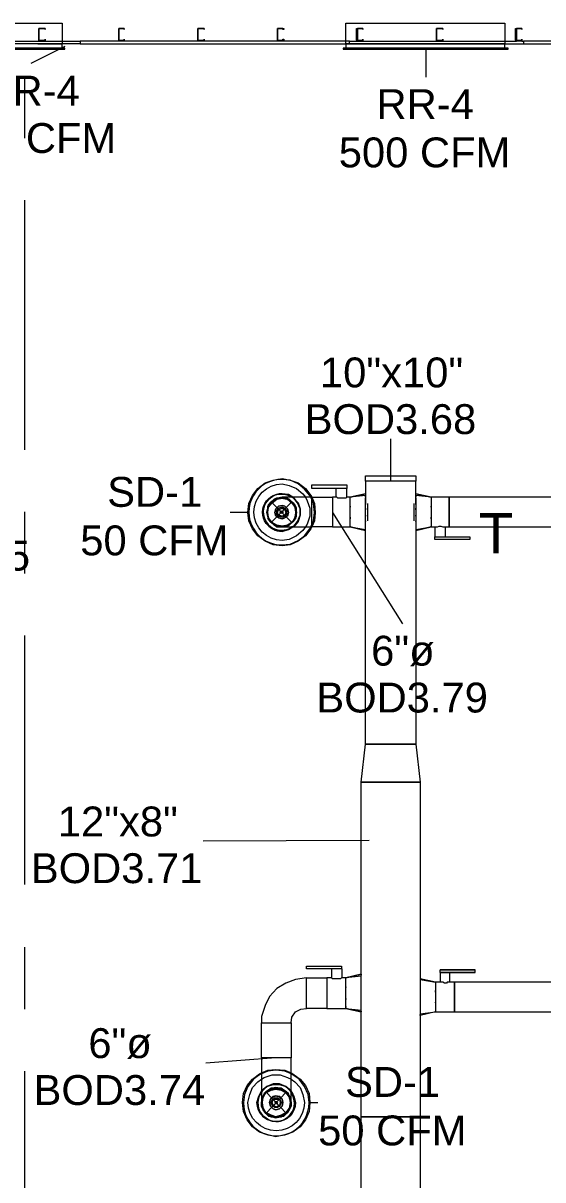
# Model space of a CAD drawing. Header units: metres. Extents: x 39 to 278, y -7 to 151.
# Drawn here: x 55.46 to 58.12, y 17.56 to 23.47 of the extents above; entities that cross this region are included whole.
import ezdxf

# ---------------------------------------------------------------- set-up
doc = ezdxf.new("R2010")
doc.units = ezdxf.units.M
doc.layers.add('HVAC - Ductos', color=5, linetype='Continuous', lineweight=50)
doc.layers.add('PDF_Geometry', color=7, linetype='Continuous', true_color=0xaaaaaa)
doc.layers.add('PDF_Solid Fills', color=7, linetype='Continuous', true_color=0xffffff)
doc.layers.add('PDF_Text', color=7, linetype='Continuous')
doc.styles.add('PDF Helvetica', font='')
doc.styles.get('PDF Helvetica').set_extended_font_data('Helvetica')

msp = doc.modelspace()

# ---------------------------------------------------------------- hatches: boundary and pattern name
at = {"layer": 'PDF_Solid Fills', "lineweight": 0, "transparency": 33554559}
h = msp.add_hatch(color=256, dxfattribs=at)
h.paths.add_polyline_path([(57.9801, 23.3786), (58.0076, 23.374), (58.0076, 23.3786)])
h.paths.add_polyline_path([(57.9755, 23.3786), (57.9801, 23.4382), (57.9755, 23.4382)])

# ---------------------------------------------------------------- linework, layer by layer
at = {"layer": 'HVAC - Ductos', "lineweight": 0}
for points in [[(55.6746, 23.3373), (55.6609, 23.3373), (55.6609, 23.3603), (54.8496, 23.3603), (54.8496, 23.4657), (55.6609, 23.4657), (55.6609, 23.3603), (54.8496, 23.3603), (54.8496, 23.3373), (54.8359, 23.3373), (54.8359, 23.3328), (55.6746, 23.3328), (55.6746, 23.3373), (54.8359, 23.3373)], [(57.9343, 23.3373), (57.9205, 23.3373), (57.9205, 23.3603), (57.1093, 23.3603), (57.1093, 23.4657), (57.9205, 23.4657), (57.9205, 23.3603), (57.1093, 23.3603), (57.1093, 23.3373), (57.0955, 23.3373), (57.0955, 23.3328), (57.9388, 23.3328), (57.9388, 23.3373), (57.0955, 23.3373)], [(54.8588, 23.3328), (55.6517, 23.3328)], [(55.6746, 23.3465), (55.5005, 23.2594)], [(55.6563, 23.3603), (55.6563, 23.3603)], [(57.1184, 23.3603), (57.1184, 23.3603)], [(57.1184, 23.3328), (57.9113, 23.3328)], [(57.5171, 23.3328), (57.5171, 23.1907)], [(57.9159, 23.3603), (57.9159, 23.3603)], [(57.3384, 21.1282), (57.3384, 21.3436)], [(57.0588, 21.0915), (57.0588, 21.0457), (57.0405, 21.0457), (57.0405, 21.0411), (57.0405, 21.0365), (57.0405, 21.0228), (57.0405, 21.009), (57.0405, 20.9907), (57.0405, 20.9677), (57.0405, 20.9494), (57.0405, 20.9311), (57.0405, 20.9174), (57.0405, 20.9036), (57.0405, 20.8944), (57.1321, 20.8944), (57.1321, 20.899), (57.1321, 20.8944), (57.1321, 20.899), (57.1321, 20.9036), (57.1321, 20.9174), (57.1321, 20.9311), (57.1321, 20.9494), (57.1321, 20.9677), (57.1321, 20.9907), (57.1321, 21.009), (57.1321, 21.0228), (57.1321, 21.0365), (57.1321, 21.0411), (57.1321, 21.0457), (57.1138, 21.0457), (57.1138, 21.0915), (57.1093, 21.0915), (57.1047, 21.0915), (57.1001, 21.0915), (57.0955, 21.0915), (57.0863, 21.0915), (57.0817, 21.0915), (57.0726, 21.0915), (57.068, 21.0915), (57.0634, 21.0915)], [(57.4667, 21.0411), (57.4667, 21.0228), (57.4667, 21.0182), (57.4667, 21.009), (57.4667, 21.1282), (57.2101, 21.1282), (57.2101, 21.009), (57.2101, 21.0182), (57.2101, 21.0228), (57.2101, 21.0411)], [(56.9351, 20.8944), (56.9351, 20.9036), (56.9351, 20.9174), (56.9351, 20.9311), (56.9351, 20.9494), (56.9351, 20.9677), (56.9351, 20.9907), (56.9351, 21.009), (56.9351, 21.0228), (56.9351, 21.0365), (56.9351, 21.0411), (56.9351, 21.0457), (56.8892, 21.0457), (56.8526, 21.0457), (56.8159, 21.0457), (56.793, 21.0457), (56.7838, 21.0457), (56.7884, 21.0457), (56.7838, 21.0457), (56.7609, 21.0411), (56.7425, 21.0365), (56.7288, 21.0228), (56.7151, 21.009), (56.7105, 20.9907), (56.7059, 20.9677), (56.7105, 20.9494), (56.7151, 20.9311), (56.7288, 20.9174), (56.7425, 20.9036), (56.7609, 20.8944), (56.7838, 20.8944), (56.7884, 20.8944), (56.7838, 20.8944), (56.7609, 20.8944), (56.7425, 20.9036), (56.7288, 20.9174), (56.7151, 20.9311), (56.7105, 20.9494), (56.7059, 20.9677), (56.7105, 20.9907), (56.7151, 21.009), (56.7288, 21.0228), (56.7425, 21.0365), (56.7609, 21.0411), (56.7838, 21.0457)], [(56.7151, 20.9998), (56.7288, 21.0228), (56.7517, 21.0365)], [(56.7288, 21.0228), (56.7288, 21.0228)], [(56.7517, 21.0365), (56.7517, 21.0411), (56.7563, 21.0411)], [(56.7563, 21.0365), (56.7838, 21.0411), (56.8067, 21.0365)], [(56.7838, 21.0457), (56.7838, 21.0457)], [(56.7838, 21.0457), (56.7838, 21.0457)], [(56.7838, 21.0457), (56.7838, 21.0457)], [(56.7838, 20.8944), (56.7884, 20.8944), (56.8067, 20.8944), (56.8343, 20.8944), (56.8755, 20.8944), (56.9167, 20.8944), (56.9351, 20.8944), (56.9351, 20.9036), (56.9351, 20.9174), (56.9351, 20.9311), (56.9351, 20.9494), (56.9351, 20.9677), (56.9351, 20.9907), (56.9351, 21.009), (56.9351, 21.0228), (56.9351, 21.0365), (56.9351, 21.0411), (56.9351, 21.0457)], [(56.7884, 20.8944), (56.8021, 20.8944), (56.8205, 20.9036), (56.8343, 20.9174), (56.848, 20.9311), (56.8571, 20.9494), (56.8571, 20.9677), (56.8571, 20.9907), (56.848, 21.009), (56.8343, 21.0228), (56.8205, 21.0365), (56.8021, 21.0411), (56.7884, 21.0457)], [(56.8067, 21.0411), (56.8113, 21.0411), (56.8159, 21.0365)], [(56.8113, 21.0365), (56.8343, 21.0228), (56.848, 20.9998)], [(56.903, 21.0457), (56.9121, 21.0274), (56.9259, 20.9907), (56.9259, 20.9494), (56.9121, 20.9082), (56.903, 20.8944)], [(56.9305, 20.8944), (56.9442, 20.9265), (56.9488, 20.9677), (56.9442, 21.0136), (56.9305, 21.0457)], [(56.9351, 21.0457), (56.9488, 21.0136), (56.9534, 20.9677), (56.9488, 20.9265), (56.9351, 20.8944)], [(57.1138, 21.0457), (57.1093, 21.0411), (57.1001, 21.0411), (57.0909, 21.0411), (57.0817, 21.0411), (57.0726, 21.0411), (57.068, 21.0411), (57.0634, 21.0457), (57.0588, 21.0457)], [(57.2101, 21.0457), (57.2101, 21.0548), (57.1321, 21.0457), (57.2101, 21.064), (57.2101, 21.0594), (57.2101, 21.064), (57.1321, 21.0457)], [(57.5447, 21.0457), (57.4667, 21.0548), (57.4667, 21.0457), (57.4667, 21.0502)], [(57.4667, 20.8807), (57.5447, 20.8944), (57.563, 20.8944), (57.563, 20.844), (57.5676, 20.844), (57.5721, 20.844), (57.5767, 20.844), (57.5813, 20.844), (57.5905, 20.844), (57.5996, 20.844), (57.6042, 20.844), (57.6088, 20.844), (57.6134, 20.844), (57.618, 20.844), (57.618, 20.8944), (57.6363, 20.8944), (57.6363, 20.9036), (57.6363, 20.9174), (57.6363, 20.9311), (57.6363, 20.9494), (57.6363, 20.9677), (57.6363, 20.9907), (57.6363, 21.009), (57.6363, 21.0228), (57.6363, 21.0365), (57.6363, 21.0411), (57.6363, 21.0457), (57.5447, 21.0457), (57.5447, 21.0411), (57.5447, 21.0365), (57.5447, 21.0228), (57.5447, 21.009), (57.5447, 20.9907), (57.5447, 20.9677), (57.5447, 20.9494), (57.5447, 20.9311), (57.5447, 20.9174), (57.5447, 20.9036), (57.5447, 20.899), (57.5447, 20.8944), (57.5447, 20.899), (57.5447, 20.8944)], [(59.9555, 20.9677), (60.0334, 20.8761), (59.8868, 20.9265), (59.9372, 20.9448), (59.9555, 20.9677), (59.8868, 21.0457), (57.6363, 21.0457), (57.6363, 21.0411), (57.6363, 21.0365), (57.6363, 21.0228), (57.6363, 21.009), (57.6363, 20.9907), (57.6363, 20.9677), (57.6363, 20.9494), (57.6363, 20.9311), (57.6363, 20.9174), (57.6363, 20.9036), (57.6363, 20.8944), (59.8868, 20.8944), (59.8868, 21.0457), (59.8868, 20.8944), (59.9372, 20.9448)], [(56.6097, 20.9677), (56.518, 20.9677)], [(56.7105, 20.9952), (56.7105, 20.9998), (56.7151, 20.9998)], [(56.7151, 20.9448), (56.7105, 20.9677), (56.7151, 20.9952)], [(56.8526, 20.9998), (56.8526, 20.9952), (56.8571, 20.9677), (56.8526, 20.9448), (56.8526, 20.9402), (56.8526, 20.9357)], [(56.8526, 20.9998), (56.8526, 20.9998)], [(57.0405, 20.9677), (57.398, 20.3994)], [(57.4667, 21.0136), (57.4667, 21.0044), (57.4667, 20.9815), (57.4667, 20.9586), (57.4667, 20.9357), (57.4667, 20.9265), (57.4667, 19.7852), (57.2101, 19.7852), (57.2101, 20.9265), (57.2101, 20.9357), (57.2101, 20.9586), (57.2101, 20.9815), (57.2101, 21.0044), (57.2101, 21.0136)], [(57.2101, 20.9907), (57.2101, 20.9861), (57.2101, 20.9815), (57.2101, 20.9861)], [(57.2192, 21.0136), (57.2192, 21.0044), (57.2192, 20.9815), (57.2192, 20.9586), (57.2192, 20.9357), (57.2192, 20.9265)], [(57.4576, 20.9265), (57.4576, 20.9357), (57.4576, 20.9586), (57.4576, 20.9815), (57.4576, 21.0044), (57.4576, 21.0136)], [(57.4667, 20.9861), (57.4667, 20.9815), (57.4667, 20.9861), (57.4667, 20.9907)], [(56.7151, 20.9357), (56.7105, 20.9402)], [(56.7517, 20.9036), (56.7288, 20.9174), (56.7151, 20.9402)], [(56.7563, 20.899), (56.7517, 20.899)], [(56.8159, 20.899), (56.8113, 20.899), (56.8067, 20.899), (56.7838, 20.8944), (56.7563, 20.899)], [(56.848, 20.9402), (56.8343, 20.9174), (56.8113, 20.9036)], [(57.2101, 20.954), (57.2101, 20.9494)], [(57.2101, 20.9265), (57.2101, 20.922)], [(57.2101, 20.899), (57.2101, 20.9128), (57.2101, 20.9174)], [(57.4667, 20.9494), (57.4667, 20.954)], [(57.4667, 20.922), (57.4667, 20.9265)], [(57.4667, 20.9174), (57.4667, 20.9128), (57.4667, 20.899)], [(57.563, 20.8944), (57.5676, 20.8944), (57.5721, 20.8944), (57.5767, 20.8944), (57.5859, 20.899), (57.595, 20.899), (57.6042, 20.8944), (57.6088, 20.8944), (57.6134, 20.8944), (57.618, 20.8944)], [(56.7838, 20.8944), (56.7838, 20.8944)], [(56.7838, 20.8944), (56.7838, 20.8944)], [(57.2101, 20.8761), (57.1321, 20.8944), (57.2101, 20.8761)], [(57.1321, 20.8944), (57.2101, 20.8807)], [(57.2101, 20.8761), (57.2101, 20.8807), (57.2101, 20.8852), (57.2101, 20.8944)], [(57.2101, 20.8761), (57.2101, 20.8761)], [(57.4667, 20.8944), (57.4667, 20.8852), (57.4667, 20.8807), (57.4667, 20.8761)], [(57.4667, 20.8761), (57.5447, 20.8944), (57.4667, 20.8761)], [(57.4667, 20.8761), (57.4667, 20.8761)], [(57.2284, 19.2948), (56.3805, 19.2902)], [(57.0863, 18.6394), (56.9076, 18.6394), (56.9076, 18.6532), (57.0863, 18.6532), (57.0863, 18.6394), (57.0817, 18.6394), (57.0771, 18.6394), (57.068, 18.6394), (57.0634, 18.6394), (57.0542, 18.6394), (57.0496, 18.6394), (57.045, 18.6394), (57.0405, 18.6394), (57.0359, 18.6394), (57.0359, 18.5936), (57.013, 18.5936), (57.013, 18.589), (57.013, 18.5798), (57.013, 18.5706), (57.013, 18.5523), (57.013, 18.534), (57.013, 18.5156), (57.013, 18.4973), (57.013, 18.479), (57.013, 18.4606), (57.013, 18.4515), (57.013, 18.4423), (57.013, 18.4377), (56.9076, 18.4377), (56.9076, 18.4423), (56.9076, 18.4515), (56.9076, 18.4606), (56.9076, 18.479), (56.9076, 18.4973), (56.9076, 18.5156), (56.9076, 18.534), (56.9076, 18.5523), (56.9076, 18.5706), (56.9076, 18.5798), (56.9076, 18.589), (56.9076, 18.5936), (57.013, 18.5936), (57.013, 18.589), (57.013, 18.5798), (57.013, 18.5706), (57.013, 18.5523), (57.013, 18.534), (57.013, 18.5156), (57.013, 18.4973), (57.013, 18.479), (57.013, 18.4606), (57.013, 18.4515), (57.013, 18.4423), (57.013, 18.4377), (57.1093, 18.4377), (57.1093, 18.4423), (57.1093, 18.4469), (57.1093, 18.4515), (57.1093, 18.4606), (57.1093, 18.479), (57.1093, 18.4973), (57.1093, 18.5156), (57.1093, 18.534), (57.1093, 18.5523), (57.1093, 18.5706), (57.1093, 18.5798), (57.1093, 18.5844), (57.1093, 18.589), (57.1093, 18.5936), (57.0909, 18.5936), (57.0909, 18.6394)], [(57.1871, 18.534), (57.1871, 18.5386), (57.1871, 18.5477), (57.1871, 18.5569), (57.1871, 18.5614), (57.1871, 18.5706), (57.1871, 18.589), (57.1871, 18.5982), (57.1871, 18.6027), (57.1093, 18.5936)], [(57.6042, 18.621), (57.5996, 18.621), (57.595, 18.621), (57.5905, 18.621), (57.5905, 18.5706), (57.5676, 18.5706), (57.5676, 18.566), (57.5676, 18.5614), (57.5676, 18.5477), (57.5676, 18.534), (57.5676, 18.5156), (57.5676, 18.4973), (57.5676, 18.4744), (57.5676, 18.456), (57.5676, 18.4423), (57.5676, 18.4286), (57.5676, 18.424), (57.5676, 18.4194), (57.6638, 18.4194), (57.6638, 18.424), (57.6638, 18.4286), (57.6638, 18.4423), (57.6638, 18.456), (57.6638, 18.4744), (57.6638, 18.4973), (57.6638, 18.5156), (57.6638, 18.534), (57.6638, 18.5477), (57.6638, 18.5614), (57.6638, 18.5706), (57.6409, 18.5706), (57.6409, 18.621), (57.7692, 18.621), (57.5905, 18.621), (57.5905, 18.6348)], [(57.7692, 18.6348), (57.5905, 18.6348), (57.7692, 18.6348)], [(57.595, 18.621), (57.5996, 18.621), (57.6042, 18.621), (57.6088, 18.621), (57.618, 18.621), (57.6226, 18.621), (57.6271, 18.621), (57.6317, 18.621), (57.6363, 18.621), (57.6409, 18.621), (57.6363, 18.621)], [(57.7692, 18.621), (57.7692, 18.6348)], [(57.0909, 18.5936), (57.0863, 18.5936), (57.0817, 18.589), (57.0771, 18.589), (57.068, 18.589), (57.0588, 18.589), (57.0496, 18.589), (57.0405, 18.589), (57.0359, 18.5936)], [(57.4896, 18.5844), (57.5676, 18.5706), (57.4896, 18.589), (57.4896, 18.5844), (57.4896, 18.5798), (57.4896, 18.5706)], [(57.4896, 18.589), (57.4896, 18.589)], [(57.4896, 18.566), (57.4896, 18.5477), (57.4896, 18.5432), (57.4896, 18.5386), (57.4896, 18.511), (57.4896, 18.5064), (57.4896, 18.4836)], [(57.4896, 18.5386), (57.4896, 18.5294), (57.4896, 18.5156)], [(57.6409, 18.5706), (57.6363, 18.5706), (57.6271, 18.5706), (57.6226, 18.566), (57.6134, 18.566), (57.6042, 18.5706), (57.595, 18.5706), (57.5905, 18.5706)], [(57.1093, 18.5156), (57.1093, 18.5156)], [(57.1093, 18.5156), (57.1093, 18.5156)], [(57.1871, 18.5019), (57.1871, 18.5064), (57.1871, 18.5294)], [(57.1871, 18.4698), (57.1871, 18.4744), (57.1871, 18.4836), (57.1871, 18.4973)], [(57.1871, 18.4973), (57.1871, 18.4973)], [(57.4896, 18.479), (57.4896, 18.4744), (57.4896, 18.4606), (57.4896, 18.4515), (57.4896, 18.4469), (57.4896, 18.4423), (57.4896, 18.424)], [(57.1093, 18.4377), (57.1871, 18.4286), (57.1871, 18.4332), (57.1871, 18.4423), (57.1871, 18.4606), (57.1871, 18.4652)], [(57.1871, 18.4194), (57.1093, 18.4377), (57.1871, 18.4194)], [(57.4896, 18.4194), (57.4896, 18.4102), (57.5676, 18.4194), (57.4896, 18.401), (57.4896, 18.4056), (57.4896, 18.401)], [(57.5676, 18.424), (57.5676, 18.424)], [(57.5676, 18.424), (57.5676, 18.424)], [(56.8297, 17.9564), (56.8297, 17.961), (56.8297, 17.9794), (56.8297, 18.0114), (56.8297, 18.0527), (56.8297, 18.0986), (56.8297, 18.149), (56.8297, 18.1856), (56.8205, 18.1856), (56.8067, 18.1856), (56.793, 18.1856), (56.7746, 18.1856), (56.7517, 18.1856), (56.7334, 18.1856), (56.7151, 18.1856), (56.7013, 18.1856), (56.6875, 18.1856), (56.6784, 18.1856), (56.6784, 18.3644), (56.6875, 18.3644), (56.7013, 18.3644), (56.7151, 18.3644), (56.7334, 18.3644), (56.7517, 18.3644), (56.7746, 18.3644), (56.793, 18.3644), (56.8067, 18.3644), (56.8205, 18.3644), (56.8297, 18.3644), (56.8297, 18.1856), (56.8205, 18.1856), (56.8067, 18.1856), (56.793, 18.1856), (56.7746, 18.1856), (56.7517, 18.1856), (56.7334, 18.1856), (56.7151, 18.1856), (56.7013, 18.1856), (56.6875, 18.1856), (56.6784, 18.1856), (56.6784, 18.1306), (56.6784, 18.0802), (56.6784, 18.0344), (56.6784, 17.9977), (56.6784, 17.9748), (56.6784, 17.9564), (56.6784, 17.961), (56.6784, 17.9564), (56.6784, 17.9382), (56.6875, 17.9198), (56.7013, 17.9015), (56.7151, 17.8877), (56.7334, 17.8832), (56.7517, 17.8786), (56.7746, 17.8832), (56.793, 17.8877), (56.8067, 17.9015), (56.8205, 17.9198), (56.8297, 17.9382), (56.8297, 17.9564), (56.8297, 17.961), (56.8297, 17.9564), (56.8297, 17.9382), (56.8205, 17.9198), (56.8067, 17.9015), (56.793, 17.8877), (56.7746, 17.8832), (56.7517, 17.8786), (56.7334, 17.8832), (56.7151, 17.8877), (56.7013, 17.9015), (56.6875, 17.9198), (56.6784, 17.9382), (56.6784, 17.9564)], [(56.7517, 18.1856), (56.3942, 18.1582)], [(56.6784, 18.1077), (56.7105, 18.1214), (56.7517, 18.126), (56.7975, 18.1214), (56.8297, 18.1077)], [(56.8297, 18.1077), (56.8388, 18.1032), (56.8755, 18.0756), (56.903, 18.0436), (56.9213, 18.0023), (56.9259, 17.9564), (56.9213, 17.9106), (56.903, 17.8694), (56.8755, 17.8327), (56.8388, 17.8052), (56.7975, 17.7914), (56.7517, 17.7823), (56.7105, 17.7914), (56.6692, 17.8052), (56.6325, 17.8327), (56.6051, 17.8694), (56.5867, 17.9106), (56.5821, 17.9564), (56.5867, 18.0023), (56.6051, 18.0436), (56.6325, 18.0756), (56.6692, 18.1032), (56.6784, 18.1077)], [(56.8297, 18.1032), (56.7975, 18.1169), (56.7517, 18.1214), (56.7105, 18.1169), (56.6784, 18.1032)], [(56.6784, 18.0756), (56.6921, 18.0848), (56.7334, 18.0986), (56.7746, 18.0986), (56.8113, 18.0848), (56.8297, 18.0756)], [(56.8297, 17.961), (56.8297, 17.9748), (56.8205, 17.9932), (56.8067, 18.0114), (56.793, 18.0206), (56.7746, 18.0298), (56.7517, 18.0344), (56.7334, 18.0298), (56.7151, 18.0206), (56.7013, 18.0114), (56.6875, 17.9932), (56.6784, 17.9748), (56.6784, 17.961)], [(56.6784, 18.016), (56.6784, 18.016)], [(56.6784, 18.016), (56.6784, 18.016)], [(56.683, 17.984), (56.6875, 17.9886), (56.7013, 18.0069), (56.7243, 18.0206)], [(56.7243, 18.0252), (56.7288, 18.0252), (56.7517, 18.0298), (56.7792, 18.0252)], [(56.7243, 18.0252), (56.7243, 18.0252)], [(56.7838, 18.0252), (56.7838, 18.0252)], [(56.7838, 18.0206), (56.8067, 18.0069), (56.8205, 17.9886), (56.8251, 17.984)], [(56.8297, 18.016), (56.8297, 18.016)], [(56.8297, 18.016), (56.8297, 18.016)], [(56.683, 17.929), (56.6784, 17.9564), (56.683, 17.9794)], [(56.683, 17.984), (56.683, 17.984)], [(56.8205, 17.9794), (56.8297, 17.9564), (56.8205, 17.929)], [(56.8251, 17.984), (56.8251, 17.984)], [(56.9259, 17.9564), (56.9671, 17.9564)], [(56.6875, 17.9244), (56.683, 17.929)], [(56.7243, 17.8923), (56.7013, 17.906), (56.6875, 17.9244)], [(56.7288, 17.8832), (56.7243, 17.8877)], [(56.7792, 17.8877), (56.7517, 17.8832), (56.7288, 17.8877)], [(56.8205, 17.9244), (56.8067, 17.906), (56.7838, 17.8877)], [(56.7838, 17.8877), (56.7838, 17.8832)], [(56.8251, 17.929), (56.8205, 17.9244)]]:
    msp.add_lwpolyline(points, dxfattribs=at)
for points in [[(55.5371, 23.3603), (55.6563, 23.3603)], [(57.1184, 23.3603), (57.2421, 23.3603)], [(57.32, 23.3603), (57.4805, 23.3603)], [(57.5584, 23.3603), (57.7188, 23.3603)], [(57.7967, 23.3603), (57.9159, 23.3603)], [(57.0405, 20.8944), (56.9351, 20.8944), (56.9305, 20.8852), (56.903, 20.8486), (56.8663, 20.8211), (56.8251, 20.8028), (56.7838, 20.7982), (56.738, 20.8028), (56.6967, 20.8211), (56.6601, 20.8486), (56.6325, 20.8852), (56.6142, 20.9265), (56.6097, 20.9677), (56.6142, 21.0136), (56.6325, 21.0548), (56.6601, 21.0915), (56.6967, 21.119), (56.738, 21.1328), (56.7838, 21.1419), (56.8251, 21.1328), (56.8663, 21.119), (56.903, 21.0915), (56.9305, 21.0548), (56.9351, 21.0457), (57.0405, 21.0457), (57.0405, 21.0411), (57.0405, 21.0365), (57.0405, 21.0228), (57.0405, 21.009), (57.0405, 20.9907), (57.0405, 20.9677), (57.0405, 20.9494), (57.0405, 20.9311), (57.0405, 20.9174), (57.0405, 20.9036)], [(57.4667, 21.1282), (57.2101, 21.1282), (57.2101, 21.1557), (57.4667, 21.1557)], [(57.1138, 21.1098), (57.1138, 21.0915), (56.9351, 21.0915), (56.9351, 21.1098)], [(56.7563, 20.9036), (56.7334, 20.9174), (56.7151, 20.9402), (56.7105, 20.9677), (56.7151, 20.9952), (56.7334, 21.0182), (56.7563, 21.0365), (56.7838, 21.0411), (56.8113, 21.0365), (56.8343, 21.0182), (56.848, 20.9952), (56.8526, 20.9677), (56.848, 20.9402), (56.8343, 20.9174), (56.8113, 20.9036), (56.7838, 20.899)], [(56.8021, 21.0411), (56.8205, 21.032), (56.8343, 21.0228), (56.848, 21.0044), (56.8526, 20.9861), (56.8571, 20.9677), (56.8526, 20.9494), (56.848, 20.9311), (56.8343, 20.9174), (56.8205, 20.9036), (56.8021, 20.899), (56.7838, 20.8944), (56.7609, 20.899), (56.7471, 20.9036), (56.7288, 20.9174), (56.7197, 20.9311), (56.7105, 20.9494), (56.7105, 20.9677), (56.7105, 20.9861), (56.7197, 21.0044), (56.7288, 21.0228), (56.7471, 21.032), (56.7609, 21.0411), (56.7838, 21.0411)], [(56.8388, 21.0457), (56.8159, 21.0594), (56.7838, 21.064), (56.8159, 21.0594)], [(56.8434, 20.899), (56.8617, 20.922), (56.8755, 20.954), (56.8755, 20.9861), (56.8617, 21.0182), (56.8434, 21.0411), (56.8343, 21.0457), (56.8434, 21.0411), (56.8617, 21.0182), (56.8755, 20.9861), (56.8755, 20.954), (56.8617, 20.922), (56.8434, 20.899), (56.8343, 20.8944)], [(56.8434, 21.0411), (56.8663, 21.0182), (56.8755, 20.9861), (56.8755, 20.954), (56.8663, 20.922), (56.8434, 20.8944), (56.8388, 20.8944), (56.8434, 20.8944), (56.8663, 20.922), (56.8755, 20.954), (56.8755, 20.9861), (56.8663, 21.0182), (56.8434, 21.0411), (56.8388, 21.0457)], [(57.4667, 21.064), (57.5447, 21.0457), (57.4667, 21.064), (57.4667, 21.0594)], [(56.7655, 20.9402), (56.7838, 20.9357), (56.7655, 20.9402), (56.7517, 20.9494), (56.7471, 20.9677), (56.7517, 20.9861), (56.7655, 20.9998), (56.7838, 21.0044), (56.7655, 20.9998), (56.7517, 20.9861), (56.7471, 20.9677), (56.7517, 20.954)], [(56.7655, 20.9494), (56.7838, 20.9448), (56.7655, 20.9494), (56.7563, 20.9632), (56.7563, 20.9769), (56.7655, 20.9907), (56.7838, 20.9952), (56.7655, 20.9907), (56.7563, 20.9769), (56.7563, 20.9632)], [(56.7975, 20.954), (56.7838, 20.9494), (56.7655, 20.954), (56.7609, 20.9677), (56.7655, 20.9815), (56.7838, 20.9907), (56.7975, 20.9815), (56.8021, 20.9677)], [(56.7792, 20.9677), (56.7838, 20.9632), (56.7746, 20.9677), (56.7746, 20.9723), (56.7838, 20.9769), (56.7884, 20.9723), (56.7884, 20.9677), (56.7838, 20.9632), (56.7884, 20.9677), (56.7884, 20.9723), (56.7838, 20.9723), (56.7792, 20.9723)], [(56.7975, 20.9998), (56.7838, 21.0044), (56.7975, 20.9998), (56.8113, 20.9861), (56.8159, 20.9677), (56.8113, 20.9494), (56.7975, 20.9402), (56.7838, 20.9357), (56.7975, 20.9402), (56.8113, 20.954), (56.8159, 20.9677), (56.8113, 20.9861)], [(56.7975, 20.9907), (56.7838, 20.9952), (56.7975, 20.9907), (56.8067, 20.9769), (56.8067, 20.9632), (56.7975, 20.9494), (56.7838, 20.9448), (56.7975, 20.9494), (56.8067, 20.9632), (56.8067, 20.9769)], [(57.1321, 20.9998), (57.1321, 20.9952)], [(57.5447, 20.9952), (57.5447, 20.9998)], [(57.1321, 20.9448), (57.1321, 20.9402), (57.1321, 20.9357), (57.1321, 20.9402)], [(57.5447, 20.9357), (57.5447, 20.9402), (57.5447, 20.9448), (57.5447, 20.9402)], [(57.7417, 20.844), (57.7417, 20.8302), (57.563, 20.8302), (57.563, 20.844)], [(57.1871, 19.5927), (57.2101, 19.7852), (57.4667, 19.7852), (57.4896, 19.5927)], [(57.4896, 19.5927), (57.4896, 17.8832), (57.1871, 17.8832), (57.1871, 19.5927)], [(57.1871, 18.6073), (57.1871, 18.6119), (57.1093, 18.5936), (57.1871, 18.6119)], [(56.6784, 18.3644), (56.6875, 18.3644), (56.7013, 18.3644), (56.7151, 18.3644), (56.7334, 18.3644), (56.7517, 18.3644), (56.7746, 18.3644), (56.793, 18.3644), (56.8067, 18.3644), (56.8205, 18.3644), (56.8297, 18.3644), (56.8343, 18.3919), (56.8526, 18.4194), (56.8801, 18.4332), (56.9076, 18.4377), (56.9076, 18.4423), (56.9076, 18.4515), (56.9076, 18.4606), (56.9076, 18.479), (56.9076, 18.4973), (56.9076, 18.5156), (56.9076, 18.534), (56.9076, 18.5523), (56.9076, 18.5706), (56.9076, 18.5798), (56.9076, 18.589), (56.9076, 18.5936), (56.8526, 18.5844), (56.8021, 18.566), (56.7563, 18.5386), (56.7197, 18.4973), (56.6967, 18.4515), (56.6784, 18.3964)], [(57.1093, 18.5477), (57.1093, 18.5432)], [(59.2313, 18.4194), (59.2313, 18.424), (59.2313, 18.4286), (59.2313, 18.4423), (59.2313, 18.456), (59.2313, 18.4744), (59.2313, 18.4973), (59.2313, 18.5156), (59.2313, 18.534), (59.2313, 18.5477), (59.2313, 18.5614), (59.2313, 18.5706), (57.6638, 18.5706), (57.6638, 18.5614), (57.6638, 18.5477), (57.6638, 18.534), (57.6638, 18.5156), (57.6638, 18.4973), (57.6638, 18.4744), (57.6638, 18.456), (57.6638, 18.4423), (57.6638, 18.4286), (57.6638, 18.424), (57.6638, 18.4194)], [(57.1093, 18.4882), (57.1093, 18.4836)], [(57.5676, 18.5202), (57.5676, 18.5248), (57.5676, 18.5294), (57.5676, 18.5248)], [(57.1093, 18.4469), (57.1093, 18.4423)], [(57.1871, 18.4194), (57.1871, 18.424)], [(57.5676, 18.4652), (57.5676, 18.4698)], [(56.6784, 18.016), (56.6646, 17.9886), (56.6555, 17.9564), (56.6646, 17.9886)], [(56.7059, 18.039), (56.738, 18.0527), (56.77, 18.0527), (56.8021, 18.039), (56.8297, 18.016), (56.8021, 18.039), (56.77, 18.0527), (56.738, 18.0527), (56.7059, 18.039), (56.6784, 18.016)], [(56.8251, 18.016), (56.8021, 18.039), (56.77, 18.0482), (56.738, 18.0482), (56.7059, 18.039), (56.683, 18.016), (56.6784, 18.0069), (56.683, 18.016), (56.7059, 18.039), (56.738, 18.0482), (56.77, 18.0482), (56.8021, 18.039), (56.8251, 18.016), (56.8297, 18.0069)], [(56.8251, 17.9382), (56.8159, 17.9198), (56.8067, 17.906), (56.793, 17.8923), (56.7746, 17.8832), (56.7517, 17.8832), (56.7334, 17.8832), (56.7151, 17.8923), (56.7013, 17.906), (56.6921, 17.9198), (56.683, 17.9382), (56.6784, 17.9564), (56.683, 17.9748), (56.6921, 17.9932), (56.7013, 18.0069), (56.7151, 18.0206), (56.7334, 18.0252), (56.7517, 18.0298), (56.7746, 18.0252), (56.793, 18.0206), (56.8067, 18.0069), (56.8159, 17.9932), (56.8251, 17.9748), (56.8297, 17.9564)], [(56.7792, 18.0206), (56.8021, 18.0069), (56.8205, 17.984), (56.8251, 17.9564), (56.8205, 17.929), (56.8021, 17.906), (56.7792, 17.8923), (56.7517, 17.8832), (56.7288, 17.8923), (56.7013, 17.906), (56.6875, 17.929), (56.683, 17.9564), (56.6875, 17.984), (56.7013, 18.0069), (56.7288, 18.0206), (56.7517, 18.0252)], [(56.7243, 17.9748), (56.7197, 17.9564), (56.7243, 17.9748), (56.738, 17.9886), (56.7517, 17.9932), (56.77, 17.9886), (56.7838, 17.9748), (56.7884, 17.9564), (56.7838, 17.9748), (56.77, 17.984), (56.7517, 17.9886), (56.738, 17.984)], [(56.7838, 17.9382), (56.7884, 17.9564), (56.7838, 17.9382), (56.77, 17.9244), (56.7517, 17.9198), (56.738, 17.9244), (56.7243, 17.9382), (56.7197, 17.9564), (56.7243, 17.9382), (56.738, 17.9244), (56.7517, 17.9198), (56.77, 17.9244)], [(56.7334, 17.9702), (56.7288, 17.9564), (56.7334, 17.9702), (56.7471, 17.9794), (56.7609, 17.9794), (56.7746, 17.9702), (56.7792, 17.9564), (56.7746, 17.9702), (56.7609, 17.9794), (56.7471, 17.9794)], [(56.7746, 17.9427), (56.7792, 17.9564), (56.7746, 17.9427), (56.7609, 17.9336), (56.7471, 17.9336), (56.7334, 17.9427), (56.7288, 17.9564), (56.7334, 17.9427), (56.7471, 17.9336), (56.7609, 17.9336)], [(56.77, 17.9427), (56.7517, 17.9336), (56.738, 17.9427), (56.7334, 17.9564), (56.738, 17.9702), (56.7517, 17.9748), (56.77, 17.9702), (56.7746, 17.9564)], [(56.7517, 17.961), (56.7471, 17.9564), (56.7517, 17.961), (56.7563, 17.961), (56.7609, 17.9564), (56.7563, 17.961)], [(56.7563, 17.9519), (56.7609, 17.9564), (56.7563, 17.9519), (56.7517, 17.9519), (56.7471, 17.9564), (56.7517, 17.9519)], [(57.1871, 16.971), (57.1871, 17.8832), (57.4896, 17.8832), (57.4896, 16.971)]]:
    msp.add_lwpolyline(points, close=True, dxfattribs=at)
for points in [[(56.9305, 21.0457), (56.9259, 21.0548), (56.8984, 21.0869), (56.8663, 21.1144), (56.8251, 21.1328), (56.7838, 21.1373, 1.014015), (56.7838, 20.8028), (56.8251, 20.8074), (56.8663, 20.8257), (56.8984, 20.8486), (56.9259, 20.8852), (56.9305, 20.8944)], [(56.903, 20.8944), (56.8892, 20.8761), (56.8571, 20.8486), (56.8205, 20.8302), (56.7838, 20.8257, -0.994121), (56.7838, 21.1144), (56.8205, 21.1052), (56.8571, 21.0915), (56.8892, 21.064), (56.903, 21.0457)], [(56.6784, 18.1032), (56.6692, 18.0986), (56.6371, 18.0756), (56.6097, 18.039), (56.5913, 17.9977), (56.5867, 17.9564, 1.013803), (56.9213, 17.9564), (56.9167, 17.9977), (56.8984, 18.039), (56.8709, 18.0756), (56.8388, 18.0986), (56.8297, 18.1032)], [(56.8297, 18.0756), (56.848, 18.0619), (56.8755, 18.0344), (56.8892, 17.9977), (56.8984, 17.9564, -0.99438), (56.6097, 17.9564), (56.6188, 17.9977), (56.6325, 18.0344), (56.6601, 18.0619), (56.6784, 18.0756)]]:
    msp.add_lwpolyline(points, format="xyb", dxfattribs=at)
for points in [[(56.7838, 21.064, 1.387431), (56.8343, 20.8944), (56.8159, 20.8807), (56.7838, 20.8761, -1.387852), (56.8343, 21.0457), (56.8159, 21.0594), (56.7838, 21.064, 1.009884), (56.7838, 20.8715), (56.8159, 20.8807), (56.8388, 20.8944, -1.442344)], [(56.6555, 17.9564, 1.38609), (56.8297, 18.016), (56.8434, 17.9886), (56.8526, 17.9564, -0.989951)], [(56.8297, 18.0069), (56.8434, 17.9886), (56.848, 17.9564, -1.387457), (56.6784, 18.0069), (56.6646, 17.9886), (56.6601, 17.9564, 1.387447)]]:
    msp.add_lwpolyline(points, format="xyb", close=True, dxfattribs=at)
at = {"layer": 'PDF_Geometry', "lineweight": 0}
for points in [[(55.5417, 23.374), (55.5417, 23.3786), (55.5417, 23.4382), (55.5738, 23.4382), (55.5738, 23.4336), (55.5738, 23.4382), (55.5417, 23.4382), (55.5417, 23.3786), (55.5738, 23.3786), (55.5738, 23.3832), (55.5738, 23.374)], [(55.9496, 23.374), (55.9496, 23.3786), (55.9496, 23.4382), (55.9771, 23.4382), (55.9771, 23.4336), (55.9771, 23.4382), (55.9496, 23.4382), (55.9496, 23.3786), (55.9771, 23.3786), (55.9771, 23.3832), (55.9771, 23.374)], [(56.3575, 23.374), (56.353, 23.374), (56.353, 23.3786), (56.353, 23.4382), (56.3575, 23.4382), (56.3851, 23.4382), (56.3851, 23.4336), (56.3851, 23.4382), (56.3575, 23.4382), (56.353, 23.4382), (56.353, 23.3786), (56.3575, 23.3786), (56.3851, 23.3786), (56.3851, 23.3832), (56.3851, 23.374)], [(56.7609, 23.374), (56.7609, 23.3786), (56.7609, 23.4382), (56.793, 23.4382), (56.793, 23.4336), (56.7884, 23.4336), (56.7884, 23.4382), (56.7609, 23.4382), (56.7609, 23.3786), (56.7884, 23.3786), (56.7884, 23.3832), (56.793, 23.3832), (56.793, 23.374)], [(57.1688, 23.374), (57.1642, 23.3786), (57.1642, 23.4382), (57.1688, 23.4382), (57.1963, 23.4382), (57.1963, 23.4336), (57.1963, 23.4382), (57.1688, 23.4382), (57.1688, 23.3786), (57.1963, 23.3786), (57.1963, 23.3832), (57.1963, 23.374)], [(57.5721, 23.374), (57.5721, 23.3786), (57.5721, 23.4382), (57.6042, 23.4382), (57.6042, 23.4336), (57.6042, 23.4382), (57.5721, 23.4382), (57.5721, 23.3786), (57.6042, 23.3786), (57.6042, 23.3832), (57.6042, 23.374)], [(57.9801, 23.374), (57.9755, 23.3786), (57.9755, 23.4382), (57.9801, 23.4382), (58.0076, 23.4382), (58.0076, 23.4336), (58.0076, 23.4382), (57.9801, 23.4382), (57.9801, 23.3786), (58.0076, 23.3786), (58.0076, 23.3832), (58.0076, 23.374)], [(57.1276, 23.374), (55.7525, 23.374), (55.7525, 23.3603), (57.1276, 23.3603)], [(60.1664, 23.374), (58.0167, 23.374), (58.0167, 23.3603), (60.1664, 23.3603)]]:
    msp.add_lwpolyline(points, close=True, dxfattribs=at)
for points in [[(55.5417, 23.4382), (55.5417, 23.4382)], [(55.5417, 23.4382), (55.5417, 23.4382)], [(55.9496, 23.4382), (55.9496, 23.4382)], [(55.9496, 23.4382), (55.9496, 23.4382)], [(56.7609, 23.4382), (56.7609, 23.4382)], [(56.7609, 23.4382), (56.7609, 23.4382)], [(57.1688, 23.4382), (57.1688, 23.4382)], [(57.5721, 23.4382), (57.5721, 23.4382)], [(57.5721, 23.4382), (57.5721, 23.4382)], [(57.9801, 23.4382), (57.9801, 23.4382)], [(55.5417, 23.3786), (55.5417, 23.3786)], [(55.5738, 23.4336), (55.5738, 23.4336)], [(55.5738, 23.3832), (55.5738, 23.3832)], [(55.9496, 23.3786), (55.9496, 23.3786)], [(55.9771, 23.4336), (55.9771, 23.4336)], [(55.9771, 23.3832), (55.9771, 23.3832)], [(56.3851, 23.4336), (56.3851, 23.4336)], [(56.3851, 23.3832), (56.3851, 23.3832)], [(56.7609, 23.3786), (56.7609, 23.3786)], [(57.1688, 23.3786), (57.1688, 23.3786)], [(57.1963, 23.4336), (57.1963, 23.4336)], [(57.1963, 23.3832), (57.1963, 23.3832)], [(57.5721, 23.3786), (57.5721, 23.3786)], [(57.6042, 23.4336), (57.6042, 23.4336)], [(57.6042, 23.3832), (57.6042, 23.3832)], [(57.9801, 23.3786), (57.9801, 23.3786)], [(58.0076, 23.4336), (58.0076, 23.4336)], [(58.0076, 23.3832), (58.0076, 23.3832)], [(55.7525, 23.3603), (54.8679, 23.3603), (54.8679, 23.374), (55.7525, 23.374), (55.7525, 23.3603), (57.1276, 23.3603), (58.0167, 23.3603)], [(57.1276, 23.3603), (57.1276, 23.374), (57.9801, 23.374)], [(58.0076, 23.374), (58.0167, 23.374), (58.0167, 23.3603), (60.1664, 23.3603)], [(55.4684, 23.1953), (55.4684, 22.879)], [(55.4684, 22.5628), (55.4684, 21.2886)], [(55.4684, 20.9723), (55.4684, 20.6561)], [(55.4684, 20.3398), (55.4684, 19.0702)], [(55.4684, 18.7494), (55.4684, 18.4332)], [(55.4684, 18.1169), (55.4684, 16.8473)]]:
    msp.add_lwpolyline(points, dxfattribs=at)
at = {"layer": 'PDF_Geometry', "color": 254, "lineweight": 0, "true_color": 0xd2d2d2}
for points in [[(56.3713, 23.374), (56.3713, 23.3786)], [(57.9984, 23.374), (57.9984, 23.3786)]]:
    msp.add_lwpolyline(points, dxfattribs=at)
at = {"layer": 'PDF_Geometry', "color": 8, "lineweight": 0, "true_color": 0x808080}
for points in [[(56.8434, 21.0136), (56.8067, 21.0411), (56.7563, 21.0411), (56.7197, 21.0136), (56.7059, 20.9677), (56.7197, 20.9265), (56.7563, 20.8944), (56.8067, 20.8944), (56.8434, 20.9265), (56.8571, 20.9677)], [(56.8159, 18.0023), (56.7792, 18.0298), (56.7288, 18.0298), (56.6921, 18.0023), (56.6784, 17.9564), (56.6921, 17.9106), (56.7288, 17.8832), (56.7792, 17.8832), (56.8159, 17.9106), (56.8297, 17.9564)]]:
    msp.add_lwpolyline(points, close=True, dxfattribs=at)
for points in [[(56.7288, 21.0228), (56.8343, 20.9174)], [(56.8343, 21.0228), (56.7288, 20.9174)], [(56.7013, 18.0114), (56.8067, 17.9015)], [(56.8067, 18.0114), (56.7013, 17.9015)]]:
    msp.add_lwpolyline(points, dxfattribs=at)

# ---------------------------------------------------------------- texts
at = {"layer": 'PDF_Text', "lineweight": 0, "attachment_point": 4, "style": 'PDF Helvetica'}
for s, insert, char_height in [('RR-4', (55.2536, 23.1211), 0.15247), ('RR-4', (57.2658, 23.0524), 0.15247), ('500 CFM', (55.0611, 22.8782), 0.15247), ('500 CFM', (57.0732, 22.8049), 0.15247), ('10"x10"', (56.977, 21.6819), 0.15247), ('BOD3.68', (56.8991, 21.4436), 0.15247), ('SD-1', (55.8907, 21.0723), 0.15247), ('T', (57.7883, 20.8624), 0.2055), ('50 CFM', (55.7532, 20.8248), 0.15247), ('BOD3.45', (54.621, 20.7469), 0.15247), ('6"ø', (57.2383, 20.261), 0.15247), ('BOD3.79', (56.9587, 20.0227), 0.15247), ('12"x8"', (55.6386, 19.3902), 0.15247), ('BOD3.71', (55.5011, 19.1518), 0.15247), ('6"ø', (55.7944, 18.258), 0.15247), ('SD-1', (57.1053, 18.0609), 0.15247), ('BOD3.74', (55.5148, 18.0197), 0.15247), ('50 CFM', (56.9678, 17.8134), 0.15247)]:
    msp.add_mtext(s, dxfattribs=dict(at, insert=insert, char_height=char_height))

doc.saveas('drawing.dxf')
